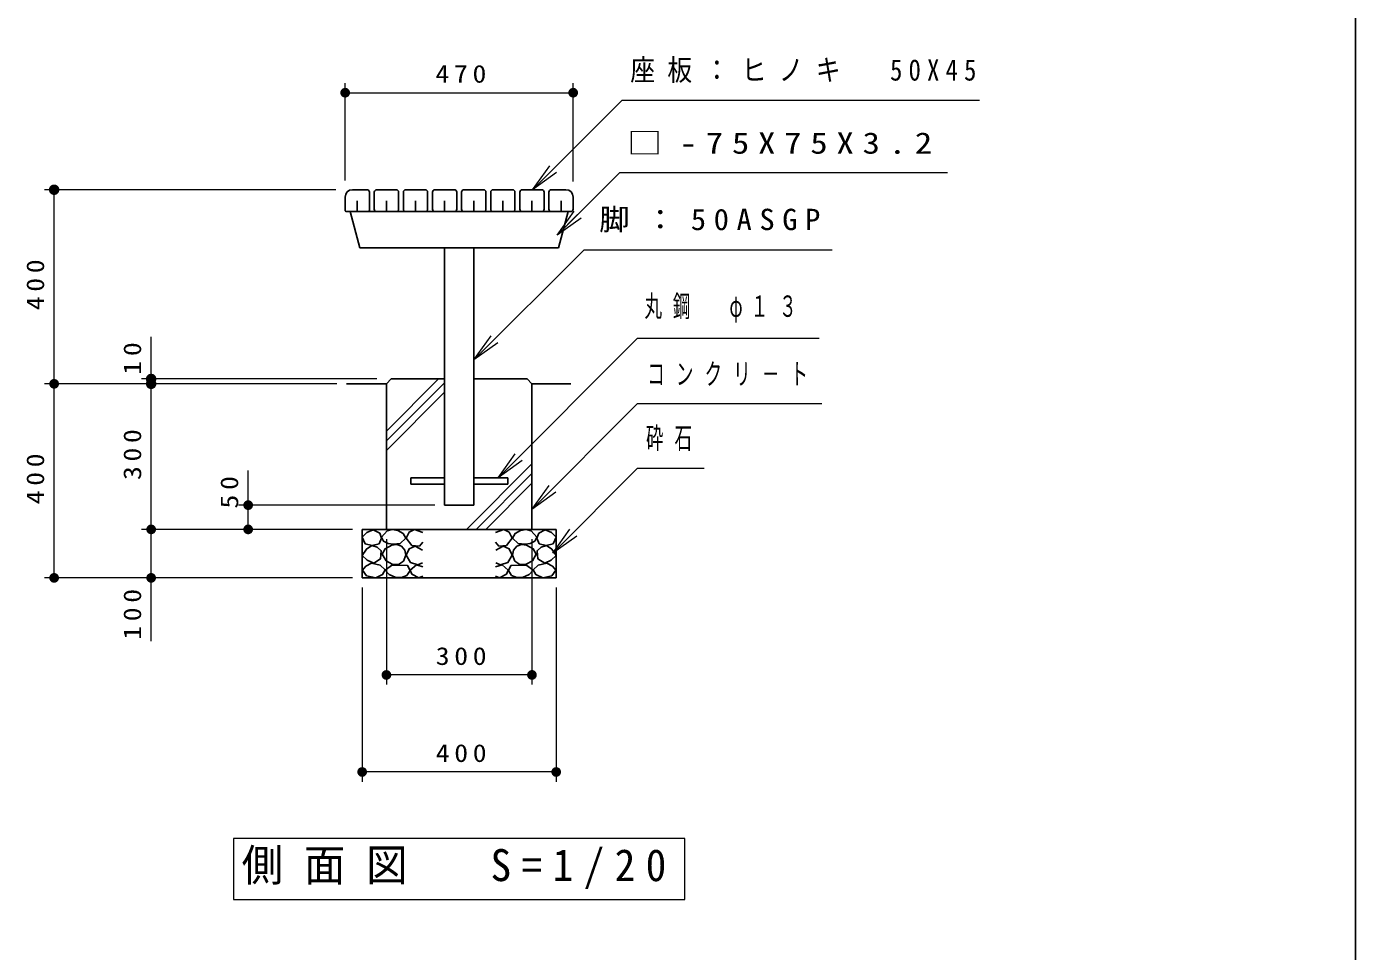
# Model space of a CAD drawing. Units: millimetres on the paper, scale 1:20. Extents: x -365 to 12, y -47 to 257.
# Drawn here: x -137 to 0, y 47.9 to 143.2 of the extents above; entities that cross this region are included whole.
import ezdxf

# ---------------------------------------------------------------- set-up
doc = ezdxf.new("R2010")
doc.units = ezdxf.units.MM
doc.layers.add('LY_1', color=3, linetype='Continuous', lineweight=25)
doc.layers.add('LY_2', color=7, linetype='Continuous', lineweight=13)
doc.styles.add('ＭＳ ゴシック', font='')
doc.styles.get('ＭＳ ゴシック').set_extended_font_data('MS Gothic')

# ---------------------------------------------------------------- blocks, each defined once
blk = doc.blocks.new('filled_dot')
at = {"color": 0, "linetype": 'Continuous', "lineweight": -2, "const_width": 1.25}
blk.add_lwpolyline([(-0.625, 0, 1), (0.625, 0, 1)], format="xyb", close=True, dxfattribs=at)

msp = doc.modelspace()

# ---------------------------------------------------------------- linework, layer by layer
at = {"layer": 'LY_1', "color": 7, "lineweight": 13}
for p, q in [((-104.129, 127.313), (-104.129, 137.353)), ((-80.629, 127.208), (-80.629, 137.353)), ((-104.129, 136.353), (-80.629, 136.353)), ((-84.82, 126.353), (-83.052, 128.828)), ((-84.82, 126.353), (-82.698, 128.474)), ((-82.345, 128.121), (-84.82, 126.353)), ((-105.102, 126.353), (-135.129, 126.353)), ((-134.129, 106.353), (-134.129, 126.353)), ((-82.295, 121.671), (-80.528, 124.146)), ((-82.295, 121.671), (-80.174, 123.792)), ((-79.821, 123.439), (-82.295, 121.671)), ((-124.129, 106.353), (-124.129, 111.209)), ((-90.866, 108.818), (-89.098, 111.292)), ((-90.866, 108.818), (-88.745, 110.939)), ((-88.391, 110.585), (-90.866, 108.818)), ((-100.879, 106.853), (-125.129, 106.853)), ((-99.879, 101.471), (-94.497, 106.853)), ((-104.979, 106.353), (-135.129, 106.353)), ((-134.129, 86.353), (-134.129, 106.353)), ((-124.129, 91.353), (-124.129, 106.353)), ((-99.879, 100.482), (-93.891, 106.469)), ((-99.879, 99.492), (-93.891, 105.479)), ((-88.365, 96.678), (-86.597, 99.153)), ((-88.365, 96.678), (-86.243, 98.799)), ((-114.129, 91.353), (-114.129, 97.416)), ((-91.627, 91.353), (-84.879, 98.101)), ((-85.89, 98.446), (-88.365, 96.678)), ((-90.637, 91.353), (-84.879, 97.111)), ((-89.647, 91.353), (-84.879, 96.121)), ((-84.879, 93.416), (-83.111, 95.89)), ((-84.879, 93.416), (-82.757, 95.537)), ((-82.404, 95.183), (-84.879, 93.416)), ((-94.891, 93.853), (-115.129, 93.853)), ((-103.379, 91.353), (-125.129, 91.353)), ((-124.129, 79.834), (-124.129, 91.353)), ((-82.742, 88.893), (-80.974, 91.367)), ((-82.742, 88.893), (-80.62, 91.014)), ((-80.267, 90.66), (-82.742, 88.893)), ((-99.879, 90.353), (-99.879, 75.353)), ((-84.879, 90.353), (-84.879, 75.353)), ((-103.379, 86.353), (-135.129, 86.353)), ((-102.379, 85.353), (-102.379, 65.353)), ((-82.379, 85.353), (-82.379, 65.353)), ((-84.879, 76.353), (-99.879, 76.353)), ((-82.379, 66.353), (-102.379, 66.353)), ((-69.129, 59.503), (-115.629, 59.503)), ((-115.629, 59.503), (-115.629, 53.203)), ((-69.129, 53.203), (-69.129, 59.503)), ((-115.629, 53.203), (-69.129, 53.203))]:
    msp.add_line(p, q, dxfattribs=at)
at = {"layer": 'LY_1'}
for p, q in [((-103.379, 126.353), (-101.879, 126.353)), ((-101.629, 126.103), (-101.629, 124.253)), ((-101.129, 126.103), (-101.129, 124.353)), ((-100.879, 126.353), (-98.879, 126.353)), ((-98.629, 126.103), (-98.629, 124.353)), ((-98.129, 126.103), (-98.129, 124.353)), ((-97.879, 126.353), (-95.879, 126.353)), ((-95.629, 126.103), (-95.629, 124.353)), ((-95.129, 126.103), (-95.129, 124.353)), ((-94.879, 126.353), (-92.879, 126.353)), ((-92.629, 126.103), (-92.629, 124.353)), ((-92.129, 126.103), (-92.129, 124.353)), ((-91.879, 126.353), (-89.879, 126.353)), ((-89.629, 126.103), (-89.629, 124.353)), ((-89.129, 126.103), (-89.129, 124.353)), ((-88.879, 126.353), (-86.879, 126.353)), ((-86.629, 126.103), (-86.629, 124.353)), ((-86.129, 126.103), (-86.129, 124.353)), ((-85.879, 126.353), (-83.879, 126.353)), ((-83.629, 126.103), (-83.629, 124.353)), ((-83.129, 126.103), (-83.129, 124.353)), ((-82.879, 126.353), (-81.379, 126.353)), ((-104.129, 125.603), (-104.129, 124.253)), ((-102.879, 125.228), (-102.879, 124.103)), ((-99.879, 125.228), (-99.879, 124.103)), ((-96.879, 125.228), (-96.879, 124.103)), ((-93.879, 125.228), (-93.879, 124.103)), ((-90.879, 125.228), (-90.879, 124.103)), ((-87.879, 125.228), (-87.879, 124.103)), ((-84.879, 125.228), (-84.879, 124.103)), ((-81.879, 125.228), (-81.879, 124.103)), ((-80.629, 125.603), (-80.629, 124.353)), ((-103.979, 124.103), (-80.879, 124.103)), ((-102.624, 120.353), (-103.629, 124.103)), ((-82.134, 120.353), (-81.129, 124.103)), ((-102.624, 120.353), (-82.134, 120.353)), ((-93.891, 120.353), (-93.891, 93.853)), ((-90.866, 120.353), (-90.866, 93.853)), ((-99.879, 106.353), (-99.379, 106.853)), ((-99.379, 106.853), (-93.891, 106.853)), ((-90.866, 106.853), (-85.379, 106.853)), ((-85.379, 106.853), (-84.879, 106.353)), ((-103.979, 106.353), (-99.879, 106.353)), ((-99.879, 106.353), (-99.879, 91.353)), ((-84.879, 106.353), (-80.879, 106.353)), ((-84.879, 106.353), (-84.879, 91.353)), ((-97.379, 96.678), (-97.379, 96.028)), ((-97.379, 96.678), (-93.891, 96.678)), ((-97.379, 96.028), (-93.891, 96.028)), ((-90.866, 96.678), (-87.379, 96.678)), ((-90.866, 96.028), (-87.379, 96.028)), ((-87.379, 96.678), (-87.379, 96.028)), ((-93.891, 93.853), (-90.866, 93.853)), ((-102.379, 91.353), (-82.379, 91.353)), ((-102.379, 91.353), (-102.379, 86.353)), ((-82.379, 91.353), (-82.379, 86.353)), ((-102.379, 86.353), (-82.379, 86.353))]:
    msp.add_line(p, q, dxfattribs=at)
at = {"layer": 'LY_1', "color": 7, "lineweight": 13}
for points in [[(-84.82, 126.353), (-75.59, 135.583), (-38.74, 135.583)], [(-82.295, 121.671), (-75.828, 128.138), (-42.051, 128.138)], [(-90.866, 108.818), (-79.511, 120.173), (-53.949, 120.173)], [(-88.365, 96.678), (-73.985, 111.058), (-55.272, 111.058)], [(-84.879, 93.416), (-73.985, 104.309), (-54.987, 104.309)], [(-82.742, 88.893), (-73.985, 97.649), (-67.129, 97.649)]]:
    msp.add_lwpolyline(points, dxfattribs=at)
at = {"layer": 'LY_1'}
for points in [[(-101.256, 91.323), (-101.89, 91.022), (-102.365, 90.547), (-102.064, 89.85), (-101.335, 89.707), (-100.638, 89.866), (-100.385, 90.452), (-100.575, 90.959)], [(-99.285, 91.328), (-99.812, 91.193), (-100.393, 90.557), (-100.164, 90.138), (-99.706, 89.901), (-99.19, 89.828), (-98.447, 89.895), (-97.88, 90.436), (-98.163, 90.936), (-98.697, 91.246)], [(-85.472, 91.328), (-84.945, 91.193), (-84.364, 90.557), (-84.594, 90.138), (-85.051, 89.901), (-85.567, 89.828), (-86.31, 89.895), (-86.878, 90.436), (-86.594, 90.936), (-86.061, 91.246)], [(-83.501, 91.323), (-82.868, 91.022), (-82.392, 90.547), (-82.693, 89.85), (-83.422, 89.707), (-84.119, 89.866), (-84.373, 90.452), (-84.182, 90.959)], [(-101.383, 89.676), (-101.922, 89.327), (-102.365, 88.646), (-101.858, 88.186), (-101.193, 87.87), (-100.496, 88.313), (-100.417, 89.153), (-100.825, 89.515)], [(-99.92, 88.111), (-99.299, 87.766), (-98.623, 87.719), (-98.109, 88.081), (-97.866, 88.679), (-97.978, 89.216), (-98.326, 89.625), (-98.791, 89.789), (-99.326, 89.733), (-100.015, 89.364), (-100.312, 88.787)], [(-84.837, 88.111), (-85.459, 87.766), (-86.135, 87.719), (-86.648, 88.081), (-86.891, 88.679), (-86.78, 89.216), (-86.432, 89.625), (-85.966, 89.789), (-85.432, 89.733), (-84.742, 89.364), (-84.445, 88.787)], [(-83.374, 89.676), (-82.836, 89.327), (-82.392, 88.646), (-82.899, 88.186), (-83.565, 87.87), (-84.262, 88.313), (-84.341, 89.153), (-83.933, 89.515)], [(-101.424, 87.879), (-101.993, 87.56), (-102.33, 87.137), (-101.927, 86.571), (-100.984, 86.368), (-100.269, 86.687), (-99.995, 87.192), (-100.535, 87.648)], [(-98.569, 87.672), (-99.353, 87.631), (-100.015, 87.158), (-99.582, 86.699), (-98.893, 86.388), (-98.328, 86.38), (-97.785, 86.604), (-97.447, 87.131), (-97.704, 87.618)], [(-86.189, 87.672), (-85.405, 87.631), (-84.743, 87.158), (-85.175, 86.699), (-85.864, 86.388), (-86.429, 86.38), (-86.973, 86.604), (-87.31, 87.131), (-87.054, 87.618)], [(-83.334, 87.879), (-82.765, 87.56), (-82.427, 87.137), (-82.83, 86.571), (-83.773, 86.368), (-84.489, 86.687), (-84.762, 87.192), (-84.223, 87.648)]]:
    msp.add_lwpolyline(points, close=True, dxfattribs=at)
for points in [[(-96.129, 91.018), (-96.984, 91.335), (-97.523, 91.066), (-97.84, 90.464), (-97.254, 89.703), (-96.477, 89.64), (-96.129, 90.036)], [(-88.629, 91.018), (-87.773, 91.335), (-87.235, 91.066), (-86.918, 90.464), (-87.504, 89.703), (-88.28, 89.64), (-88.629, 90.036)], [(-96.145, 89.212), (-96.905, 89.608), (-97.539, 89.355), (-97.84, 88.705), (-97.396, 87.929), (-96.636, 87.691), (-96.145, 87.897)], [(-88.613, 89.212), (-87.853, 89.608), (-87.219, 89.355), (-86.918, 88.705), (-87.361, 87.929), (-88.122, 87.691), (-88.613, 87.897)], [(-96.129, 87.485), (-96.794, 87.691), (-97.444, 87.137), (-97.269, 86.741), (-96.541, 86.376), (-96.129, 86.535)], [(-88.629, 87.485), (-87.963, 87.691), (-87.314, 87.137), (-87.488, 86.741), (-88.217, 86.376), (-88.629, 86.535)]]:
    msp.add_lwpolyline(points, dxfattribs=at)
for centre, radius, start, end in [((-103.379, 125.603), 0.75, 89.99998, 179.99996), ((-101.879, 126.103), 0.25, 0, 89.99998), ((-100.879, 126.103), 0.25, 89.99998, 179.99996), ((-98.879, 126.103), 0.25, 0, 89.99998), ((-97.879, 126.103), 0.25, 89.99998, 179.99996), ((-95.879, 126.103), 0.25, 0, 89.99998), ((-94.879, 126.103), 0.25, 89.99998, 179.99996), ((-92.879, 126.103), 0.25, 0, 89.99998), ((-91.879, 126.103), 0.25, 89.99998, 179.99996), ((-89.879, 126.103), 0.25, 0, 89.99998), ((-88.879, 126.103), 0.25, 89.99998, 179.99996), ((-86.879, 126.103), 0.25, 0, 89.99998), ((-85.879, 126.103), 0.25, 89.99998, 179.99996), ((-83.879, 126.103), 0.25, 0, 89.99998), ((-82.879, 126.103), 0.25, 89.99998, 179.99996), ((-81.379, 125.603), 0.75, 0, 89.99998), ((-103.979, 124.253), 0.15, 179.99998, 270.00003), ((-101.779, 124.253), 0.15, 270.00002, 0), ((-100.879, 124.353), 0.25, 179.99998, 270.00003), ((-98.879, 124.353), 0.25, 270.00002, 0), ((-97.879, 124.353), 0.25, 179.99998, 270.00003), ((-95.879, 124.353), 0.25, 270.00002, 0), ((-94.879, 124.353), 0.25, 179.99998, 270.00003), ((-92.879, 124.353), 0.25, 270.00002, 0), ((-91.879, 124.353), 0.25, 179.99998, 270.00003), ((-89.879, 124.353), 0.25, 270.00002, 0), ((-88.879, 124.353), 0.25, 179.99998, 270.00003), ((-86.879, 124.353), 0.25, 270.00002, 0), ((-85.879, 124.353), 0.25, 179.99998, 270.00003), ((-83.879, 124.353), 0.25, 270.00002, 0), ((-82.879, 124.353), 0.25, 179.99998, 270.00003), ((-80.879, 124.353), 0.25, 270.00002, 0)]:
    msp.add_arc(centre, radius, start, end, dxfattribs=at)
at = {"layer": 'LY_2', "color": 20, "lineweight": 25}
msp.add_line((0, 0), (0, 257), dxfattribs=at)

# ---------------------------------------------------------------- block references
at = {"layer": 'LY_1', "color": 7, "lineweight": 13, "xscale": 0.4, "yscale": 0.4}
for p in [(-104.129, 136.353), (-99.879, 76.353), (-102.379, 66.353)]:
    msp.add_blockref('filled_dot', p, dxfattribs=at)
at = {"layer": 'LY_1', "color": 7, "lineweight": 13}
for p, xscale, yscale, rotation in [((-80.629, 136.353), 0.4, 0.4, 180), ((-134.129, 126.353), 0.431, 0.431, 270), ((-134.129, 106.353), 0.4, 0.4, 270), ((-124.129, 106.853), 0.431, 0.431, 270), ((-124.129, 106.353), 0.431, 0.431, 270), ((-114.129, 93.853), 0.4, 0.4, 270), ((-124.129, 91.353), 0.4, 0.4, 270), ((-114.129, 91.353), 0.4, 0.4, 90), ((-134.129, 86.353), 0.4, 0.4, 90), ((-124.129, 86.353), 0.4, 0.4, 90), ((-84.879, 76.353), 0.4, 0.4, 180), ((-82.379, 66.353), 0.4, 0.4, 180)]:
    msp.add_blockref('filled_dot', p, dxfattribs=dict(at, xscale=xscale, yscale=yscale, rotation=rotation))

# ---------------------------------------------------------------- texts
at = {"layer": 'LY_1', "color": 7, "style": 'ＭＳ ゴシック'}
for s, insert, char_height, attachment_point in [('\\T1.5;\\W0.85;座板：ヒノキ\u300050X45', (-74.74, 138.583), 2.199, 4), ('\\T1.33;\\W1.15;470', (-91.964, 137.353), 1.833, 8), ('\\T1.5;\\W1.2;□-75X75X3.2', (-75.051, 131.138), 2.199, 4), ('\\T1.5;\\W1.05;脚：50ASGP', (-77.949, 123.173), 2.199, 4), ('\\T1.62;\\W0.6;丸鋼\u3000φ１３', (-73.272, 114.058), 2.199, 4), ('\\T1.64;\\W0.6;コンクリ－ト', (-72.987, 107.309), 2.199, 4), ('\\T1.64;\\W0.6;砕石', (-73.129, 100.649), 2.199, 4), ('\\T1.33;\\W1.15;300', (-91.938, 77.353), 1.833, 8), ('\\T1.33;\\W1.15;400', (-91.938, 67.353), 1.833, 8), ('\\T1.5;\\W0.95;側面図\u3000S=1/20', (-92.379, 56.353), 3.299, 5)]:
    msp.add_mtext(s, dxfattribs=dict(at, insert=insert, char_height=char_height, attachment_point=attachment_point))
at = {"layer": 'LY_1', "color": 7, "char_height": 1.833, "attachment_point": 8, "rotation": 90, "style": 'ＭＳ ゴシック'}
for s, insert in [('\\T1.33;\\W1.15;400', (-135.129, 116.794)), ('\\T1.34;\\W1.15;10', (-125.129, 109.209)), ('\\T1.33;\\W1.15;300', (-125.129, 99.294)), ('\\T1.33;\\W1.15;400', (-135.129, 96.794)), ('\\T1.34;\\W1.15;50', (-115.129, 95.416)), ('\\T1.33;\\W1.15;100', (-125.129, 82.834))]:
    msp.add_mtext(s, dxfattribs=dict(at, insert=insert))

doc.saveas('drawing.dxf')
